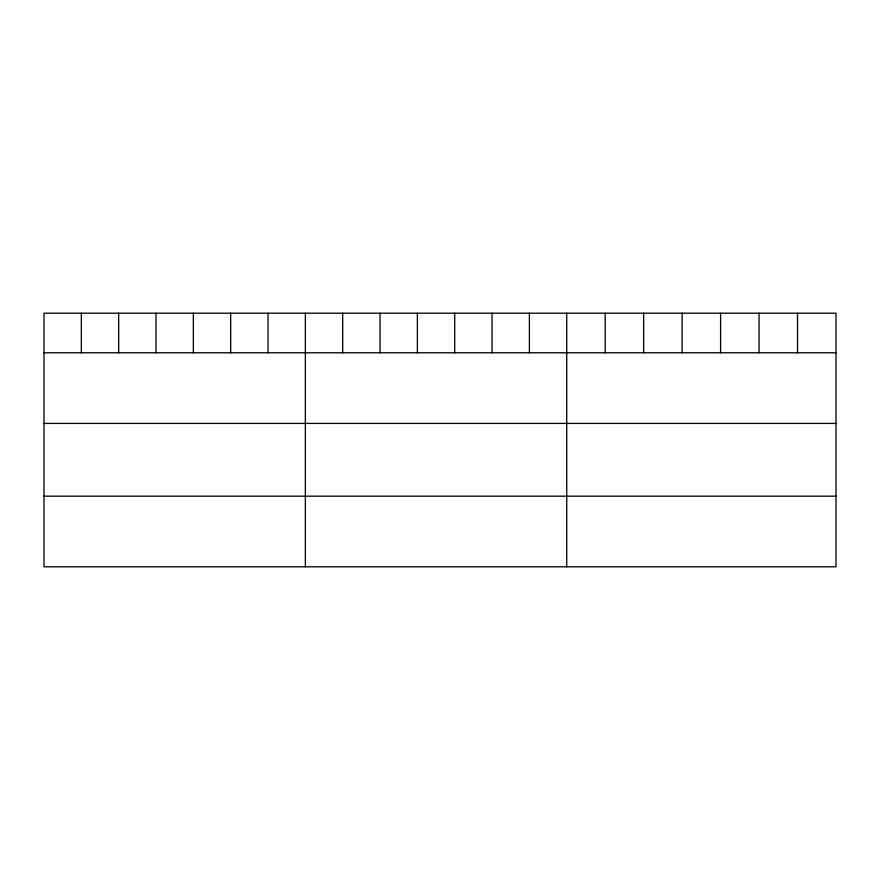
<?xml version="1.0" encoding="UTF-8"?>
<svg xmlns="http://www.w3.org/2000/svg" width="880" height="880" viewBox="0 0 880 880"><rect width="100%" height="100%" fill="white"/><g stroke="black" fill="none" stroke-linecap="round" stroke-linejoin="round"><path stroke-width="1.32" d="M836 352.781L836 566.797L44 566.797L44 313.203L836 313.203L836 352.781L44 352.781M44 423.412L836 423.412M44 496.177L836 496.177M797.533 313.203L797.533 352.781M759.066 313.203L759.066 352.781M720.599 313.203L720.599 352.781M682.121 313.203L682.121 352.781M643.654 313.203L643.654 352.781M605.187 313.203L605.187 352.781M566.72 313.203L566.72 566.797M529.386 313.203L529.386 352.781M492.041 313.203L492.041 352.781M454.707 313.203L454.707 352.781M417.373 313.203L417.373 352.781M380.039 313.203L380.039 352.781M342.694 313.203L342.694 352.781M305.36 313.203L305.36 566.797M268.026 313.203L268.026 352.781M230.681 313.203L230.681 352.781M193.347 313.203L193.347 352.781M156.013 313.203L156.013 352.781M118.679 313.203L118.679 352.781M81.334 313.203L81.334 352.781"/></g></svg>
